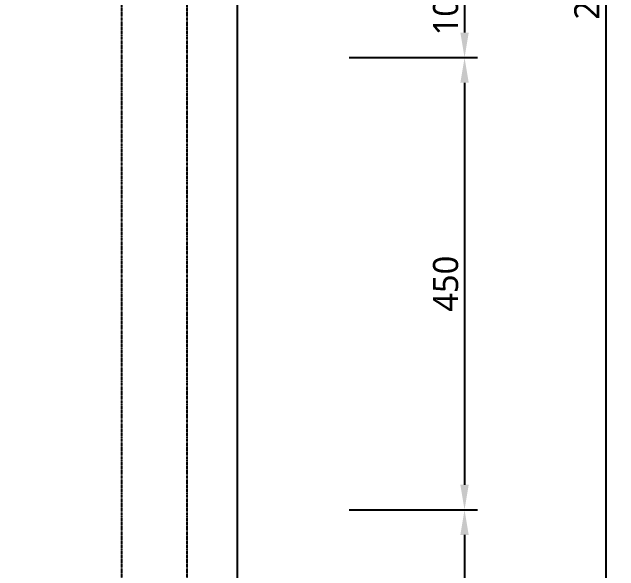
# Model space of a CAD drawing. Header units: millimetres. Extents: x -9013 to 516, y -36629 to 6082.
# Drawn here: x -3753 to -3149, y -6115 to -5559 of the extents above; entities that cross this region are included whole.
import ezdxf

# ---------------------------------------------------------------- set-up
doc = ezdxf.new("R2010")
doc.units = ezdxf.units.MM
doc.header["$LTSCALE"] = 0.05
doc.linetypes.add('CENTER2', pattern=[28.575, 19.05, -3.175, 3.175, -3.175])
doc.layers.get('0').update_dxf_attribs({"lineweight": 18})
doc.layers.get('Defpoints').update_dxf_attribs({"color": 140, "lineweight": 18})
doc.layers.add('2CONC', color=4, linetype='Continuous')
doc.layers.add('HWAT___5CS', color=3, linetype='CENTER2')
doc.styles.add('trebuchet_MS', font='trebuc.ttf')
doc.dimstyles.new('MGP', dxfattribs={"dimtxt": 2.5, "dimasz": 2.5, "dimexe": 1.25, "dimexo": 0.625, "dimtad": 1, "dimdec": 0, "dimtxsty": 'trebuchet_MS', "dimcen": 2.5, "dimclrt": 7, "dimadec": 0, "dimazin": 0, "dimtfac": 1, "dimtdec": 0, "dimtmove": 0, "dimatfit": 3, "dimfxl": 1.148294, "dimfxlon": 1, "dimarcsym": 2})

# ---------------------------------------------------------------- blocks, each defined once
blk = doc.blocks.new('*D825')
at = {"color": 0, "lineweight": -2, "transparency": 16777216}
for p, q in [((-3417.38, -5504.09), (-3289.55, -5504.09)), ((-3302.55, -5529.09), (-3302.55, -5579.09)), ((-3417.38, -5604.09), (-3289.55, -5604.09))]:
    blk.add_line(p, q, dxfattribs=at)
at = {"color": 0, "transparency": 16777216}
for points in [[(-3306.72, -5529.09), (-3298.39, -5529.09), (-3302.55, -5504.09)], [(-3306.72, -5579.09), (-3298.39, -5579.09), (-3302.55, -5604.09)]]:
    blk.add_solid(points, dxfattribs=at)
at = {"layer": 'Defpoints', "color": 0, "transparency": 16777216}
for p in [(-3743.44, -5504.09), (-3743.44, -5604.09), (-3302.55, -5604.09)]:
    blk.add_point(p, dxfattribs=at)
at = {"color": 7, "transparency": 16777216, "insert": (-3321.27, -5554.09), "char_height": 25, "attachment_point": 5, "rotation": 90, "style": 'trebuchet_MS'}
blk.add_mtext('100', dxfattribs=at)
blk = doc.blocks.new('*D826')
at = {"color": 0, "lineweight": -2, "transparency": 16777216}
for p, q in [((-3417.38, -5604.09), (-3289.55, -5604.09)), ((-3302.55, -5629.09), (-3302.55, -6029.09)), ((-3417.38, -6054.09), (-3289.55, -6054.09))]:
    blk.add_line(p, q, dxfattribs=at)
at = {"color": 0, "transparency": 16777216}
for points in [[(-3306.72, -5629.09), (-3298.39, -5629.09), (-3302.55, -5604.09)], [(-3306.72, -6029.09), (-3298.39, -6029.09), (-3302.55, -6054.09)]]:
    blk.add_solid(points, dxfattribs=at)
at = {"layer": 'Defpoints', "color": 0, "transparency": 16777216}
for p in [(-3743.44, -5604.09), (-3743.44, -6054.09), (-3302.55, -6054.09)]:
    blk.add_point(p, dxfattribs=at)
at = {"color": 7, "transparency": 16777216, "insert": (-3321.27, -5829.09), "char_height": 25, "attachment_point": 5, "rotation": 90, "style": 'trebuchet_MS'}
blk.add_mtext('450', dxfattribs=at)
blk = doc.blocks.new('*D827')
at = {"color": 0, "lineweight": -2, "transparency": 16777216}
for p, q in [((-3276.86, -4404.09), (-3149.03, -4404.09)), ((-3162.03, -4429.09), (-3162.03, -6629.09)), ((-3276.86, -6654.09), (-3149.03, -6654.09))]:
    blk.add_line(p, q, dxfattribs=at)
at = {"color": 0, "transparency": 16777216}
for points in [[(-3166.2, -4429.09), (-3157.86, -4429.09), (-3162.03, -4404.09)], [(-3166.2, -6629.09), (-3157.86, -6629.09), (-3162.03, -6654.09)]]:
    blk.add_solid(points, dxfattribs=at)
at = {"layer": 'Defpoints', "color": 0, "transparency": 16777216}
for p in [(-3528.44, -4404.09), (-3528.44, -6654.09), (-3162.03, -6654.09)]:
    blk.add_point(p, dxfattribs=at)
at = {"color": 7, "transparency": 16777216, "insert": (-3180.75, -5529.09), "char_height": 25, "attachment_point": 5, "rotation": 90, "style": 'trebuchet_MS'}
blk.add_mtext('2250', dxfattribs=at)
blk = doc.blocks.new('*D828')
at = {"color": 0, "lineweight": -2, "transparency": 16777216}
for p, q in [((-3417.38, -6054.09), (-3289.55, -6054.09)), ((-3302.55, -6079.09), (-3302.55, -6379.09)), ((-3417.38, -6404.09), (-3289.55, -6404.09))]:
    blk.add_line(p, q, dxfattribs=at)
at = {"color": 0, "transparency": 16777216}
for points in [[(-3306.72, -6079.09), (-3298.39, -6079.09), (-3302.55, -6054.09)], [(-3306.72, -6379.09), (-3298.39, -6379.09), (-3302.55, -6404.09)]]:
    blk.add_solid(points, dxfattribs=at)
at = {"layer": 'Defpoints', "color": 0, "transparency": 16777216}
for p in [(-3818.44, -6054.09), (-3793.44, -6404.09), (-3302.55, -6404.09)]:
    blk.add_point(p, dxfattribs=at)
at = {"color": 7, "transparency": 16777216, "insert": (-3321.27, -6229.09), "char_height": 25, "attachment_point": 5, "rotation": 90, "style": 'trebuchet_MS'}
blk.add_mtext('350', dxfattribs=at)

msp = doc.modelspace()

# ---------------------------------------------------------------- linework, layer by layer
at = {"layer": '2CONC', "lineweight": -3}
msp.add_line((-3528.44, -6654.09), (-3528.44, -4404.09), dxfattribs=at)
at = {"layer": 'HWAT___5CS', "color": 2}
for p, q in [((-3643.44, -6654.09), (-3643.44, -4404.09)), ((-3578.44, -6654.09), (-3578.44, -4404.09))]:
    msp.add_line(p, q, dxfattribs=at)

# ---------------------------------------------------------------- dimensions: what is measured, and where the dimension line sits
for base, p1, p2, picture, middle in [((-3162.03, -6654.09), (-3528.44, -4404.09), (-3528.44, -6654.09), '*D827', (-3180.75, -5529.09)), ((-3302.55, -5604.09), (-3743.44, -5504.09), (-3743.44, -5604.09), '*D825', (-3321.27, -5554.09)), ((-3302.55, -6054.09), (-3743.44, -5604.09), (-3743.44, -6054.09), '*D826', (-3321.27, -5829.09)), ((-3302.55, -6404.09), (-3818.44, -6054.09), (-3793.44, -6404.09), '*D828', (-3321.27, -6229.09))]:
    dim = msp.add_linear_dim(base=base, p1=p1, p2=p2, angle=90, dimstyle='MGP', override={"dimscale": 100, "dimtxt": 0.25, "dimasz": 0.25, "dimexe": 0.13, "dimexo": 0.06, "dimgap": 0.06, "dimarcsym": 1})
    dim.commit()
    dim.dimension.update_dxf_attribs({"geometry": picture, "text_midpoint": middle})

doc.saveas('drawing.dxf')
